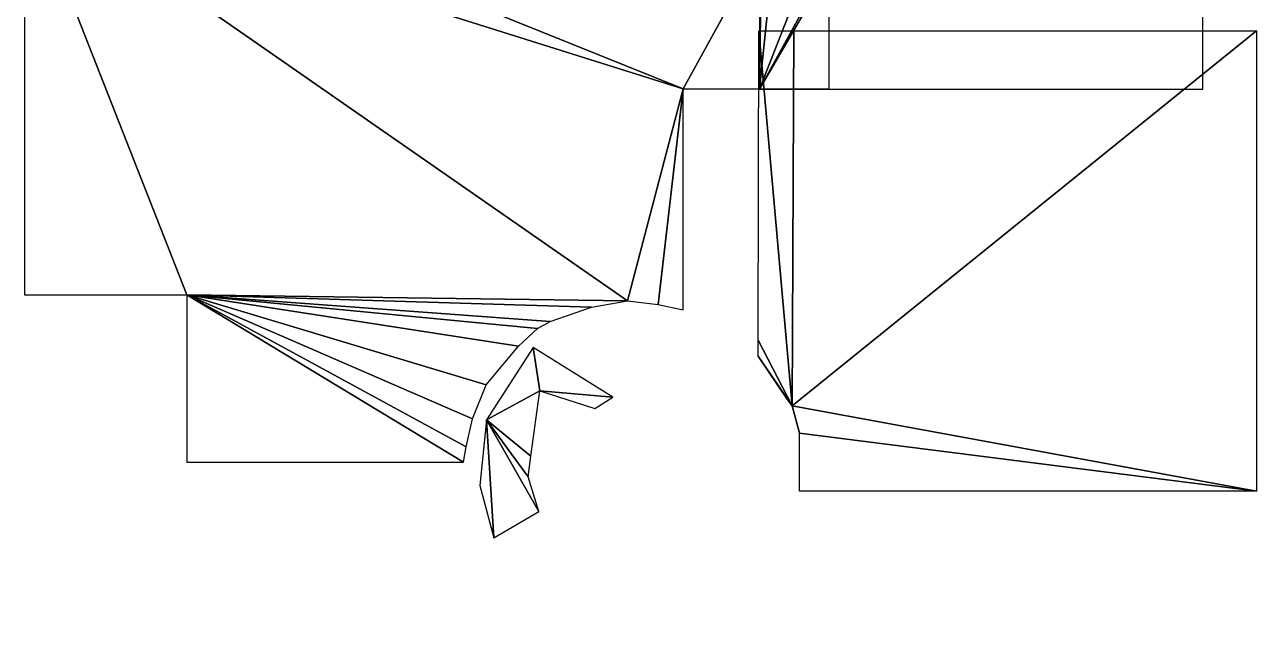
# Model space of a CAD drawing. Header units: feet. Extents: x -467 to 251, y -362 to 412.
# Drawn here: x 200.16 to 215.01, y 27.26 to 34.44 of the extents above; entities that cross this region are included whole.
import ezdxf

# ---------------------------------------------------------------- set-up
doc = ezdxf.new("R2010")
doc.units = ezdxf.units.FT
doc.header["$MEASUREMENT"] = 0
for name, color, linetype in [('10-ESCALERA-3D', 2, 'Continuous'), ('10-MESADAS-3D', 6, 'Continuous'), ('10-TECHOS-3F-I-3D', 50, 'Continuous'), ('10-TECHOS-3F-S-3D', 10, 'Continuous'), ('11-ESCALERA-3D', 2, 'Continuous'), ('11-TECHOS-3F-I-3D', 50, 'Continuous'), ('11-TECHOS-3F-S-3D', 10, 'Continuous')]:
    doc.layers.add(name, color=color, linetype=linetype)

msp = doc.modelspace()

# ---------------------------------------------------------------- linework, layer by layer
at = {"layer": '10-ESCALERA-3D', "invisible_edges": 15}
for points in [[(205.684, 29.478, 2.925), (205.694, 29.567, 2.925), (205.669, 29.459, 2.925)], [(205.684, 29.478, 3), (205.694, 29.567, 3), (205.669, 29.459, 3)], [(205.684, 29.478, 2.925), (205.725, 29.674, 2.925), (205.694, 29.567, 2.925)], [(205.684, 29.478, 3), (205.725, 29.674, 3), (205.694, 29.567, 3)], [(205.684, 29.478, 2.925), (205.651, 29.349, 2.925), (205.644, 29.283, 2.925)], [(205.684, 29.478, 3), (205.651, 29.349, 3), (205.644, 29.283, 3)], [(205.684, 29.478, 2.925), (205.669, 29.459, 2.925), (205.651, 29.349, 2.925)], [(205.684, 29.478, 3), (205.669, 29.459, 3), (205.651, 29.349, 3)], [(205.646, 29.083, 2.737), (205.644, 29.283, 2.737), (205.636, 29.172, 2.737)], [(205.646, 29.083, 2.812), (205.644, 29.283, 2.812), (205.636, 29.172, 2.812)], [(205.646, 29.083, 2.737), (205.636, 29.172, 2.737), (205.636, 29.061, 2.737)], [(205.646, 29.083, 2.812), (205.636, 29.172, 2.812), (205.636, 29.061, 2.812)], [(209.315, 28.917, 0.112), (209.334, 29.049, 0.112), (209.335, 29.115, 0.112)], [(209.315, 28.917, 0.188), (209.334, 29.049, 0.188), (209.335, 29.115, 0.188)], [(205.646, 29.083, 2.737), (205.636, 29.061, 2.737), (205.642, 28.95, 2.737)], [(205.646, 29.083, 2.812), (205.636, 29.061, 2.812), (205.642, 28.95, 2.812)], [(205.646, 29.083, 2.737), (205.642, 28.95, 2.737), (205.648, 28.884, 2.737)], [(205.646, 29.083, 2.812), (205.642, 28.95, 2.812), (205.648, 28.884, 2.812)], [(209.315, 28.917, 0.112), (209.327, 28.938, 0.112), (209.334, 29.049, 0.112)], [(209.315, 28.917, 0.188), (209.327, 28.938, 0.188), (209.334, 29.049, 0.188)], [(205.693, 28.689, 2.55), (205.648, 28.884, 2.55), (205.665, 28.774, 2.55)], [(205.693, 28.689, 2.625), (205.648, 28.884, 2.625), (205.665, 28.774, 2.625)], [(209.315, 28.917, 0.112), (209.294, 28.718, 0.112), (209.314, 28.828, 0.112)], [(209.315, 28.917, 0.188), (209.294, 28.718, 0.188), (209.314, 28.828, 0.188)], [(209.315, 28.917, 0.112), (209.314, 28.828, 0.112), (209.327, 28.938, 0.112)], [(209.315, 28.917, 0.188), (209.314, 28.828, 0.188), (209.327, 28.938, 0.188)], [(205.693, 28.689, 2.55), (205.665, 28.774, 2.55), (205.688, 28.665, 2.55)], [(205.693, 28.689, 2.625), (205.665, 28.774, 2.625), (205.688, 28.665, 2.625)], [(205.693, 28.689, 2.55), (205.688, 28.665, 2.55), (205.718, 28.558, 2.55)], [(205.693, 28.689, 2.625), (205.688, 28.665, 2.625), (205.718, 28.558, 2.625)], [(205.693, 28.689, 2.55), (205.718, 28.558, 2.55), (205.739, 28.495, 2.55)], [(205.693, 28.689, 2.625), (205.718, 28.558, 2.625), (205.739, 28.495, 2.625)], [(209.232, 28.529, 0.3), (209.279, 28.653, 0.3), (209.294, 28.718, 0.3)], [(209.232, 28.529, 0.375), (209.279, 28.653, 0.375), (209.294, 28.718, 0.375)], [(209.232, 28.529, 0.3), (209.169, 28.339, 0.3), (209.212, 28.442, 0.3)], [(209.232, 28.529, 0.375), (209.169, 28.339, 0.375), (209.212, 28.442, 0.375)], [(209.232, 28.529, 0.3), (209.212, 28.442, 0.3), (209.249, 28.546, 0.3)], [(209.232, 28.529, 0.375), (209.212, 28.442, 0.375), (209.249, 28.546, 0.375)], [(209.232, 28.529, 0.3), (209.249, 28.546, 0.3), (209.279, 28.653, 0.3)], [(209.232, 28.529, 0.375), (209.249, 28.546, 0.375), (209.279, 28.653, 0.375)], [(205.824, 28.315, 2.362), (205.739, 28.495, 2.362), (205.778, 28.391, 2.362)], [(205.824, 28.315, 2.438), (205.739, 28.495, 2.438), (205.778, 28.391, 2.438)], [(205.824, 28.315, 2.362), (205.778, 28.391, 2.362), (205.824, 28.29, 2.362)], [(205.824, 28.315, 2.438), (205.778, 28.391, 2.438), (205.824, 28.29, 2.438)], [(205.824, 28.315, 2.362), (205.824, 28.29, 2.362), (205.876, 28.192, 2.362)], [(205.824, 28.315, 2.362), (205.876, 28.192, 2.362), (205.91, 28.134, 2.362)], [(205.824, 28.315, 2.438), (205.824, 28.29, 2.438), (205.876, 28.192, 2.438)], [(205.824, 28.315, 2.438), (205.876, 28.192, 2.438), (205.91, 28.134, 2.438)], [(209.067, 28.167, 0.487), (209.14, 28.279, 0.487), (209.169, 28.339, 0.487)], [(209.067, 28.167, 0.562), (209.14, 28.279, 0.562), (209.169, 28.339, 0.562)], [(209.067, 28.167, 0.487), (209.088, 28.181, 0.487), (209.14, 28.279, 0.487)], [(209.067, 28.167, 0.562), (209.088, 28.181, 0.562), (209.14, 28.279, 0.562)], [(206.033, 27.977, 2.175), (205.91, 28.134, 2.175), (205.971, 28.042, 2.175)], [(206.033, 27.977, 2.25), (205.91, 28.134, 2.25), (205.971, 28.042, 2.25)], [(209.067, 28.167, 0.487), (208.965, 27.996, 0.487), (209.029, 28.087, 0.487)], [(209.067, 28.167, 0.562), (208.965, 27.996, 0.562), (209.029, 28.087, 0.562)], [(209.067, 28.167, 0.487), (209.029, 28.087, 0.487), (209.088, 28.181, 0.487)], [(209.067, 28.167, 0.562), (209.029, 28.087, 0.562), (209.088, 28.181, 0.562)], [(206.033, 27.977, 2.175), (205.971, 28.042, 2.175), (206.038, 27.953, 2.175)], [(206.033, 27.977, 2.25), (205.971, 28.042, 2.25), (206.038, 27.953, 2.25)], [(206.033, 27.977, 2.175), (206.038, 27.953, 2.175), (206.11, 27.868, 2.175)], [(206.033, 27.977, 2.175), (206.11, 27.868, 2.175), (206.155, 27.819, 2.175)], [(206.033, 27.977, 2.25), (206.038, 27.953, 2.25), (206.11, 27.868, 2.25)], [(206.033, 27.977, 2.25), (206.11, 27.868, 2.25), (206.155, 27.819, 2.25)], [(208.829, 27.85, 0.675), (208.924, 27.943, 0.675), (208.965, 27.996, 0.675)], [(208.829, 27.85, 0.75), (208.924, 27.943, 0.75), (208.965, 27.996, 0.75)], [(208.829, 27.85, 0.675), (208.852, 27.859, 0.675), (208.924, 27.943, 0.675)], [(208.829, 27.85, 0.75), (208.852, 27.859, 0.75), (208.924, 27.943, 0.75)], [(206.309, 27.691, 1.987), (206.155, 27.819, 1.987), (206.235, 27.742, 1.987)], [(206.309, 27.691, 2.062), (206.155, 27.819, 2.062), (206.235, 27.742, 2.062)], [(208.829, 27.85, 0.675), (208.693, 27.704, 0.675), (208.775, 27.779, 0.675)], [(208.829, 27.85, 0.75), (208.693, 27.704, 0.75), (208.775, 27.779, 0.75)], [(208.829, 27.85, 0.675), (208.775, 27.779, 0.675), (208.852, 27.859, 0.675)], [(208.829, 27.85, 0.75), (208.775, 27.779, 0.75), (208.852, 27.859, 0.75)], [(206.309, 27.691, 1.987), (206.235, 27.742, 1.987), (206.319, 27.669, 1.987)], [(206.309, 27.691, 2.062), (206.235, 27.742, 2.062), (206.319, 27.669, 2.062)], [(206.309, 27.691, 1.987), (206.319, 27.669, 1.987), (206.407, 27.602, 1.987)], [(206.309, 27.691, 1.987), (206.407, 27.602, 1.987), (206.462, 27.564, 1.987)], [(206.309, 27.691, 2.062), (206.319, 27.669, 2.062), (206.407, 27.602, 2.062)], [(206.309, 27.691, 2.062), (206.407, 27.602, 2.062), (206.462, 27.564, 2.062)], [(208.529, 27.591, 0.862), (208.642, 27.661, 0.862), (208.693, 27.704, 0.862)], [(208.529, 27.591, 0.938), (208.642, 27.661, 0.938), (208.693, 27.704, 0.938)], [(208.529, 27.591, 0.862), (208.553, 27.595, 0.862), (208.642, 27.661, 0.862)], [(208.529, 27.591, 0.938), (208.553, 27.595, 0.938), (208.642, 27.661, 0.938)], [(206.639, 27.472, 1.8), (206.462, 27.564, 1.8), (206.556, 27.505, 1.8)], [(206.639, 27.472, 1.875), (206.462, 27.564, 1.875), (206.556, 27.505, 1.875)], [(206.639, 27.472, 1.8), (206.556, 27.505, 1.8), (206.654, 27.452, 1.8)], [(206.639, 27.472, 1.875), (206.556, 27.505, 1.875), (206.654, 27.452, 1.875)], [(208.179, 27.402, 1.05), (208.305, 27.447, 1.05), (208.364, 27.477, 1.05)], [(208.179, 27.402, 1.125), (208.305, 27.447, 1.125), (208.364, 27.477, 1.125)], [(208.529, 27.591, 0.862), (208.364, 27.477, 0.862), (208.46, 27.533, 0.862)], [(208.529, 27.591, 0.938), (208.364, 27.477, 0.938), (208.46, 27.533, 0.938)], [(208.529, 27.591, 0.862), (208.46, 27.533, 0.862), (208.553, 27.595, 0.862)], [(208.529, 27.591, 0.938), (208.46, 27.533, 0.938), (208.553, 27.595, 0.938)], [(206.639, 27.472, 1.8), (206.654, 27.452, 1.8), (206.755, 27.405, 1.8)], [(206.639, 27.472, 1.8), (206.755, 27.405, 1.8), (206.817, 27.38, 1.8)], [(206.639, 27.472, 1.875), (206.654, 27.452, 1.875), (206.755, 27.405, 1.875)], [(206.639, 27.472, 1.875), (206.755, 27.405, 1.875), (206.817, 27.38, 1.875)], [(207.009, 27.329, 1.612), (206.817, 27.38, 1.612), (206.921, 27.343, 1.612)], [(207.009, 27.329, 1.688), (206.817, 27.38, 1.688), (206.921, 27.343, 1.688)], [(207.009, 27.329, 1.612), (206.921, 27.343, 1.612), (207.028, 27.312, 1.612)], [(207.009, 27.329, 1.688), (206.921, 27.343, 1.688), (207.028, 27.312, 1.688)], [(207.009, 27.329, 1.612), (207.028, 27.312, 1.612), (207.137, 27.288, 1.612)], [(207.009, 27.329, 1.612), (207.137, 27.288, 1.612), (207.202, 27.277, 1.612)], [(207.009, 27.329, 1.688), (207.028, 27.312, 1.688), (207.137, 27.288, 1.688)], [(207.009, 27.329, 1.688), (207.137, 27.288, 1.688), (207.202, 27.277, 1.688)], [(207.798, 27.293, 1.237), (207.93, 27.31, 1.237), (207.994, 27.327, 1.237)], [(207.798, 27.293, 1.312), (207.93, 27.31, 1.312), (207.994, 27.327, 1.312)], [(208.179, 27.402, 1.05), (207.994, 27.327, 1.05), (208.1, 27.361, 1.05)], [(208.179, 27.402, 1.125), (207.994, 27.327, 1.125), (208.1, 27.361, 1.125)], [(208.179, 27.402, 1.05), (208.1, 27.361, 1.05), (208.204, 27.401, 1.05)], [(208.179, 27.402, 1.125), (208.1, 27.361, 1.125), (208.204, 27.401, 1.125)], [(208.179, 27.402, 1.05), (208.204, 27.401, 1.05), (208.305, 27.447, 1.05)], [(208.179, 27.402, 1.125), (208.204, 27.401, 1.125), (208.305, 27.447, 1.125)], [(207.402, 27.268, 1.425), (207.202, 27.277, 1.425), (207.313, 27.263, 1.425)], [(207.402, 27.268, 1.5), (207.202, 27.277, 1.5), (207.313, 27.263, 1.5)], [(207.402, 27.268, 1.425), (207.313, 27.263, 1.425), (207.423, 27.256, 1.425)], [(207.402, 27.268, 1.5), (207.313, 27.263, 1.5), (207.423, 27.256, 1.5)], [(207.402, 27.268, 1.425), (207.423, 27.256, 1.425), (207.534, 27.256, 1.425)], [(207.402, 27.268, 1.425), (207.534, 27.256, 1.425), (207.601, 27.259, 1.425)], [(207.402, 27.268, 1.5), (207.423, 27.256, 1.5), (207.534, 27.256, 1.5)], [(207.402, 27.268, 1.5), (207.534, 27.256, 1.5), (207.601, 27.259, 1.5)], [(207.798, 27.293, 1.237), (207.601, 27.259, 1.237), (207.712, 27.269, 1.237)], [(207.798, 27.293, 1.312), (207.601, 27.259, 1.312), (207.712, 27.269, 1.312)], [(207.798, 27.293, 1.237), (207.712, 27.269, 1.237), (207.821, 27.286, 1.237)], [(207.798, 27.293, 1.312), (207.712, 27.269, 1.312), (207.821, 27.286, 1.312)], [(207.798, 27.293, 1.237), (207.821, 27.286, 1.237), (207.93, 27.31, 1.237)], [(207.798, 27.293, 1.312), (207.821, 27.286, 1.312), (207.93, 27.31, 1.312)]]:
    msp.add_3dface(points, dxfattribs=at)
at = {"layer": '11-ESCALERA-3D', "invisible_edges": 15}
for points in [[(205.684, 29.478, 5.925), (205.694, 29.567, 5.925), (205.669, 29.459, 5.925)], [(205.684, 29.478, 6), (205.694, 29.567, 6), (205.669, 29.459, 6)], [(205.684, 29.478, 5.925), (205.725, 29.674, 5.925), (205.694, 29.567, 5.925)], [(205.684, 29.478, 6), (205.725, 29.674, 6), (205.694, 29.567, 6)], [(205.684, 29.478, 5.925), (205.651, 29.349, 5.925), (205.644, 29.283, 5.925)], [(205.684, 29.478, 6), (205.651, 29.349, 6), (205.644, 29.283, 6)], [(205.684, 29.478, 5.925), (205.669, 29.459, 5.925), (205.651, 29.349, 5.925)], [(205.684, 29.478, 6), (205.669, 29.459, 6), (205.651, 29.349, 6)], [(205.646, 29.083, 5.737), (205.644, 29.283, 5.737), (205.636, 29.172, 5.737)], [(205.646, 29.083, 5.812), (205.644, 29.283, 5.812), (205.636, 29.172, 5.812)], [(205.646, 29.083, 5.737), (205.636, 29.172, 5.737), (205.636, 29.061, 5.737)], [(205.646, 29.083, 5.812), (205.636, 29.172, 5.812), (205.636, 29.061, 5.812)], [(209.315, 28.917, 3.112), (209.334, 29.049, 3.112), (209.335, 29.115, 3.112)], [(209.315, 28.917, 3.188), (209.334, 29.049, 3.188), (209.335, 29.115, 3.188)], [(205.646, 29.083, 5.737), (205.636, 29.061, 5.737), (205.642, 28.95, 5.737)], [(205.646, 29.083, 5.812), (205.636, 29.061, 5.812), (205.642, 28.95, 5.812)], [(205.646, 29.083, 5.737), (205.642, 28.95, 5.737), (205.648, 28.884, 5.737)], [(205.646, 29.083, 5.812), (205.642, 28.95, 5.812), (205.648, 28.884, 5.812)], [(209.315, 28.917, 3.112), (209.327, 28.938, 3.112), (209.334, 29.049, 3.112)], [(209.315, 28.917, 3.188), (209.327, 28.938, 3.188), (209.334, 29.049, 3.188)], [(205.693, 28.689, 5.55), (205.648, 28.884, 5.55), (205.665, 28.774, 5.55)], [(205.693, 28.689, 5.625), (205.648, 28.884, 5.625), (205.665, 28.774, 5.625)], [(209.315, 28.917, 3.112), (209.294, 28.718, 3.112), (209.314, 28.828, 3.112)], [(209.315, 28.917, 3.188), (209.294, 28.718, 3.188), (209.314, 28.828, 3.188)], [(209.315, 28.917, 3.112), (209.314, 28.828, 3.112), (209.327, 28.938, 3.112)], [(209.315, 28.917, 3.188), (209.314, 28.828, 3.188), (209.327, 28.938, 3.188)], [(205.693, 28.689, 5.55), (205.665, 28.774, 5.55), (205.688, 28.665, 5.55)], [(205.693, 28.689, 5.625), (205.665, 28.774, 5.625), (205.688, 28.665, 5.625)], [(205.693, 28.689, 5.55), (205.688, 28.665, 5.55), (205.718, 28.558, 5.55)], [(205.693, 28.689, 5.625), (205.688, 28.665, 5.625), (205.718, 28.558, 5.625)], [(205.693, 28.689, 5.55), (205.718, 28.558, 5.55), (205.739, 28.495, 5.55)], [(205.693, 28.689, 5.625), (205.718, 28.558, 5.625), (205.739, 28.495, 5.625)], [(209.232, 28.529, 3.3), (209.279, 28.653, 3.3), (209.294, 28.718, 3.3)], [(209.232, 28.529, 3.375), (209.279, 28.653, 3.375), (209.294, 28.718, 3.375)], [(209.232, 28.529, 3.3), (209.169, 28.339, 3.3), (209.212, 28.442, 3.3)], [(209.232, 28.529, 3.375), (209.169, 28.339, 3.375), (209.212, 28.442, 3.375)], [(209.232, 28.529, 3.3), (209.212, 28.442, 3.3), (209.249, 28.546, 3.3)], [(209.232, 28.529, 3.375), (209.212, 28.442, 3.375), (209.249, 28.546, 3.375)], [(209.232, 28.529, 3.3), (209.249, 28.546, 3.3), (209.279, 28.653, 3.3)], [(209.232, 28.529, 3.375), (209.249, 28.546, 3.375), (209.279, 28.653, 3.375)], [(205.824, 28.315, 5.362), (205.739, 28.495, 5.362), (205.778, 28.391, 5.362)], [(205.824, 28.315, 5.437), (205.739, 28.495, 5.437), (205.778, 28.391, 5.437)], [(205.824, 28.315, 5.362), (205.778, 28.391, 5.362), (205.824, 28.29, 5.362)], [(205.824, 28.315, 5.437), (205.778, 28.391, 5.437), (205.824, 28.29, 5.437)], [(205.824, 28.315, 5.362), (205.824, 28.29, 5.362), (205.876, 28.192, 5.362)], [(205.824, 28.315, 5.362), (205.876, 28.192, 5.362), (205.91, 28.134, 5.362)], [(205.824, 28.315, 5.437), (205.824, 28.29, 5.437), (205.876, 28.192, 5.437)], [(205.824, 28.315, 5.437), (205.876, 28.192, 5.437), (205.91, 28.134, 5.437)], [(209.067, 28.167, 3.487), (209.14, 28.279, 3.487), (209.169, 28.339, 3.487)], [(209.067, 28.167, 3.562), (209.14, 28.279, 3.562), (209.169, 28.339, 3.562)], [(209.067, 28.167, 3.487), (209.088, 28.181, 3.487), (209.14, 28.279, 3.487)], [(209.067, 28.167, 3.562), (209.088, 28.181, 3.562), (209.14, 28.279, 3.562)], [(206.033, 27.977, 5.175), (205.91, 28.134, 5.175), (205.971, 28.042, 5.175)], [(206.033, 27.977, 5.25), (205.91, 28.134, 5.25), (205.971, 28.042, 5.25)], [(209.067, 28.167, 3.487), (208.965, 27.996, 3.487), (209.029, 28.087, 3.487)], [(209.067, 28.167, 3.562), (208.965, 27.996, 3.562), (209.029, 28.087, 3.562)], [(209.067, 28.167, 3.487), (209.029, 28.087, 3.487), (209.088, 28.181, 3.487)], [(209.067, 28.167, 3.562), (209.029, 28.087, 3.562), (209.088, 28.181, 3.562)], [(206.033, 27.977, 5.175), (205.971, 28.042, 5.175), (206.038, 27.953, 5.175)], [(206.033, 27.977, 5.25), (205.971, 28.042, 5.25), (206.038, 27.953, 5.25)], [(206.033, 27.977, 5.175), (206.038, 27.953, 5.175), (206.11, 27.868, 5.175)], [(206.033, 27.977, 5.175), (206.11, 27.868, 5.175), (206.155, 27.819, 5.175)], [(206.033, 27.977, 5.25), (206.038, 27.953, 5.25), (206.11, 27.868, 5.25)], [(206.033, 27.977, 5.25), (206.11, 27.868, 5.25), (206.155, 27.819, 5.25)], [(208.829, 27.85, 3.675), (208.924, 27.943, 3.675), (208.965, 27.996, 3.675)], [(208.829, 27.85, 3.75), (208.924, 27.943, 3.75), (208.965, 27.996, 3.75)], [(208.829, 27.85, 3.675), (208.852, 27.859, 3.675), (208.924, 27.943, 3.675)], [(208.829, 27.85, 3.75), (208.852, 27.859, 3.75), (208.924, 27.943, 3.75)], [(206.309, 27.691, 4.987), (206.155, 27.819, 4.987), (206.235, 27.742, 4.987)], [(206.309, 27.691, 5.062), (206.155, 27.819, 5.062), (206.235, 27.742, 5.062)], [(208.829, 27.85, 3.675), (208.693, 27.704, 3.675), (208.775, 27.779, 3.675)], [(208.829, 27.85, 3.75), (208.693, 27.704, 3.75), (208.775, 27.779, 3.75)], [(208.829, 27.85, 3.675), (208.775, 27.779, 3.675), (208.852, 27.859, 3.675)], [(208.829, 27.85, 3.75), (208.775, 27.779, 3.75), (208.852, 27.859, 3.75)], [(206.309, 27.691, 4.987), (206.235, 27.742, 4.987), (206.319, 27.669, 4.987)], [(206.309, 27.691, 5.062), (206.235, 27.742, 5.062), (206.319, 27.669, 5.062)], [(206.309, 27.691, 4.987), (206.319, 27.669, 4.987), (206.407, 27.602, 4.987)], [(206.309, 27.691, 4.987), (206.407, 27.602, 4.987), (206.462, 27.564, 4.987)], [(206.309, 27.691, 5.062), (206.319, 27.669, 5.062), (206.407, 27.602, 5.062)], [(206.309, 27.691, 5.062), (206.407, 27.602, 5.062), (206.462, 27.564, 5.062)], [(208.529, 27.591, 3.862), (208.642, 27.661, 3.862), (208.693, 27.704, 3.862)], [(208.529, 27.591, 3.938), (208.642, 27.661, 3.938), (208.693, 27.704, 3.938)], [(208.529, 27.591, 3.862), (208.553, 27.595, 3.862), (208.642, 27.661, 3.862)], [(208.529, 27.591, 3.938), (208.553, 27.595, 3.938), (208.642, 27.661, 3.938)], [(206.639, 27.472, 4.8), (206.462, 27.564, 4.8), (206.556, 27.505, 4.8)], [(206.639, 27.472, 4.875), (206.462, 27.564, 4.875), (206.556, 27.505, 4.875)], [(206.639, 27.472, 4.8), (206.556, 27.505, 4.8), (206.654, 27.452, 4.8)], [(206.639, 27.472, 4.875), (206.556, 27.505, 4.875), (206.654, 27.452, 4.875)], [(208.179, 27.402, 4.05), (208.305, 27.447, 4.05), (208.364, 27.477, 4.05)], [(208.179, 27.402, 4.125), (208.305, 27.447, 4.125), (208.364, 27.477, 4.125)], [(208.529, 27.591, 3.862), (208.364, 27.477, 3.862), (208.46, 27.533, 3.862)], [(208.529, 27.591, 3.938), (208.364, 27.477, 3.938), (208.46, 27.533, 3.938)], [(208.529, 27.591, 3.862), (208.46, 27.533, 3.862), (208.553, 27.595, 3.862)], [(208.529, 27.591, 3.938), (208.46, 27.533, 3.938), (208.553, 27.595, 3.938)], [(206.639, 27.472, 4.8), (206.654, 27.452, 4.8), (206.755, 27.405, 4.8)], [(206.639, 27.472, 4.8), (206.755, 27.405, 4.8), (206.817, 27.38, 4.8)], [(206.639, 27.472, 4.875), (206.654, 27.452, 4.875), (206.755, 27.405, 4.875)], [(206.639, 27.472, 4.875), (206.755, 27.405, 4.875), (206.817, 27.38, 4.875)], [(207.009, 27.329, 4.612), (206.817, 27.38, 4.612), (206.921, 27.343, 4.612)], [(207.009, 27.329, 4.688), (206.817, 27.38, 4.688), (206.921, 27.343, 4.688)], [(207.009, 27.329, 4.612), (206.921, 27.343, 4.612), (207.028, 27.312, 4.612)], [(207.009, 27.329, 4.688), (206.921, 27.343, 4.688), (207.028, 27.312, 4.688)], [(207.009, 27.329, 4.612), (207.028, 27.312, 4.612), (207.137, 27.288, 4.612)], [(207.009, 27.329, 4.612), (207.137, 27.288, 4.612), (207.202, 27.277, 4.612)], [(207.009, 27.329, 4.688), (207.028, 27.312, 4.688), (207.137, 27.288, 4.688)], [(207.009, 27.329, 4.688), (207.137, 27.288, 4.688), (207.202, 27.277, 4.688)], [(207.798, 27.293, 4.237), (207.93, 27.31, 4.237), (207.994, 27.327, 4.237)], [(207.798, 27.293, 4.312), (207.93, 27.31, 4.312), (207.994, 27.327, 4.312)], [(208.179, 27.402, 4.05), (207.994, 27.327, 4.05), (208.1, 27.361, 4.05)], [(208.179, 27.402, 4.125), (207.994, 27.327, 4.125), (208.1, 27.361, 4.125)], [(208.179, 27.402, 4.05), (208.1, 27.361, 4.05), (208.204, 27.401, 4.05)], [(208.179, 27.402, 4.125), (208.1, 27.361, 4.125), (208.204, 27.401, 4.125)], [(208.179, 27.402, 4.05), (208.204, 27.401, 4.05), (208.305, 27.447, 4.05)], [(208.179, 27.402, 4.125), (208.204, 27.401, 4.125), (208.305, 27.447, 4.125)], [(207.402, 27.268, 4.425), (207.202, 27.277, 4.425), (207.313, 27.263, 4.425)], [(207.402, 27.268, 4.5), (207.202, 27.277, 4.5), (207.313, 27.263, 4.5)], [(207.402, 27.268, 4.425), (207.313, 27.263, 4.425), (207.423, 27.256, 4.425)], [(207.402, 27.268, 4.5), (207.313, 27.263, 4.5), (207.423, 27.256, 4.5)], [(207.402, 27.268, 4.425), (207.423, 27.256, 4.425), (207.534, 27.256, 4.425)], [(207.402, 27.268, 4.425), (207.534, 27.256, 4.425), (207.601, 27.259, 4.425)], [(207.402, 27.268, 4.5), (207.423, 27.256, 4.5), (207.534, 27.256, 4.5)], [(207.402, 27.268, 4.5), (207.534, 27.256, 4.5), (207.601, 27.259, 4.5)], [(207.798, 27.293, 4.237), (207.601, 27.259, 4.237), (207.712, 27.269, 4.237)], [(207.798, 27.293, 4.312), (207.601, 27.259, 4.312), (207.712, 27.269, 4.312)], [(207.798, 27.293, 4.237), (207.712, 27.269, 4.237), (207.821, 27.286, 4.237)], [(207.798, 27.293, 4.312), (207.712, 27.269, 4.312), (207.821, 27.286, 4.312)], [(207.798, 27.293, 4.237), (207.821, 27.286, 4.237), (207.93, 27.31, 4.237)], [(207.798, 27.293, 4.312), (207.821, 27.286, 4.312), (207.93, 27.31, 4.312)]]:
    msp.add_3dface(points, dxfattribs=at)

# ---------------------------------------------------------------- meshes
at = {"layer": '10-MESADAS-3D'}
mesh = msp.add_polyface(dxfattribs=at)
corners = [(205.725, 29.674, 0.87), (205.648, 28.884, 0.87), (205.817, 28.253, 0.87), (206.356, 28.568, 0.87), (206.228, 28.987, 0.87), (206.26, 29.238, 0.87), (206.37, 30.024, 0.87), (207.034, 29.812, 0.87), (207.251, 29.946, 0.87), (206.291, 30.548, 0.87)]
mesh.append_faces([[corners[k] for k in face] for face in [(0, 6, 9, 9), (6, 8, 9, 9), (6, 7, 8, 8), (0, 5, 6, 6), (0, 4, 5, 5), (0, 3, 4, 4), (0, 2, 3, 3), (0, 1, 2, 2)]], dxfattribs={"vtx0": -1, "vtx1": -1, "vtx2": -1, "vtx3": -1})
mesh = msp.add_polyface(dxfattribs=at)
corners = [(205.725, 29.674, 0.84), (205.648, 28.884, 0.84), (205.817, 28.253, 0.84), (206.356, 28.568, 0.84), (206.228, 28.987, 0.84), (206.26, 29.238, 0.84), (206.37, 30.024, 0.84), (207.034, 29.812, 0.84), (207.251, 29.946, 0.84), (206.291, 30.548, 0.84)]
mesh.append_faces([[corners[k] for k in face] for face in [(0, 6, 9, 9), (6, 8, 9, 9), (6, 7, 8, 8), (0, 5, 6, 6), (0, 4, 5, 5), (0, 3, 4, 4), (0, 2, 3, 3), (0, 1, 2, 2)]], dxfattribs={"vtx0": -1, "vtx1": -1, "vtx2": -1, "vtx3": -1})
at = {"layer": '10-TECHOS-3F-I-3D'}
mesh = msp.add_polyface(dxfattribs=at)
corners = [(209.501, 29.515, 2.87), (209.449, 29.711, 2.929), (209.413, 29.843, 2.968), (209.352, 29.922, 2.992), (209.003, 30.443, 3.148), (209.003, 30.636, 3.206), (209.008, 34.365, 4.325), (209.43, 34.365, 4.325), (215.008, 34.365, 4.325), (215.008, 28.815, 2.66), (209.501, 28.815, 2.66)]
mesh.append_faces([[corners[k] for k in face] for face in [(0, 9, 10, 10), (0, 2, 9, 9), (2, 8, 9, 9), (2, 7, 8, 8), (2, 6, 7, 7), (2, 5, 6, 6), (2, 4, 5, 5), (2, 3, 4, 4), (0, 1, 2, 2)]], dxfattribs={"vtx0": -1, "vtx1": -1, "vtx2": -1, "vtx3": -1})
mesh = msp.add_polyface(dxfattribs=at)
corners = [(209.501, 29.515, 2.87), (209.449, 29.711, 2.929), (209.413, 29.843, 2.968), (209.352, 29.922, 2.992), (209.003, 30.443, 3.148), (209.003, 30.636, 3.206), (209.008, 34.365, 4.325), (209.43, 34.365, 4.325), (215.008, 34.365, 4.325), (215.008, 28.815, 2.66), (209.501, 28.815, 2.66)]
mesh.append_faces([[corners[k] for k in face] for face in [(0, 9, 10, 10), (0, 2, 9, 9), (2, 8, 9, 9), (2, 7, 8, 8), (2, 6, 7, 7), (2, 5, 6, 6), (2, 4, 5, 5), (2, 3, 4, 4), (0, 1, 2, 2)]], dxfattribs={"vtx0": -1, "vtx1": -1, "vtx2": -1, "vtx3": -1})
mesh = msp.add_polyface(dxfattribs=at)
corners = [(209.501, 29.515, 2.87), (209.449, 29.711, 2.929), (209.413, 29.843, 2.968), (209.352, 29.922, 2.992), (209.003, 30.443, 3.148), (209.003, 30.636, 3.206), (209.008, 34.365, 4.325), (209.43, 34.365, 4.325), (215.008, 34.365, 4.325), (215.008, 28.815, 2.66), (209.501, 28.815, 2.66)]
mesh.append_faces([[corners[k] for k in face] for face in [(0, 9, 10, 10), (0, 2, 9, 9), (2, 8, 9, 9), (2, 7, 8, 8), (2, 6, 7, 7), (2, 5, 6, 6), (2, 4, 5, 5), (2, 3, 4, 4), (0, 1, 2, 2)]], dxfattribs={"vtx0": -1, "vtx1": -1, "vtx2": -1, "vtx3": -1})
mesh = msp.add_polyface(dxfattribs=at)
corners = [(209.501, 29.515, 2.87), (209.449, 29.711, 2.929), (209.413, 29.843, 2.968), (209.352, 29.922, 2.992), (209.003, 30.443, 3.148), (209.003, 30.636, 3.206), (209.008, 34.365, 4.325), (209.43, 34.365, 4.325), (215.008, 34.365, 4.325), (215.008, 28.815, 2.66), (209.501, 28.815, 2.66)]
mesh.append_faces([[corners[k] for k in face] for face in [(0, 9, 10, 10), (0, 2, 9, 9), (2, 8, 9, 9), (2, 7, 8, 8), (2, 6, 7, 7), (2, 5, 6, 6), (2, 4, 5, 5), (2, 3, 4, 4), (0, 1, 2, 2)]], dxfattribs={"vtx0": -1, "vtx1": -1, "vtx2": -1, "vtx3": -1})
at = {"layer": '10-TECHOS-3F-S-3D'}
mesh = msp.add_polyface(dxfattribs=at)
corners = [(209.501, 29.515, 3.01), (209.449, 29.711, 3.069), (209.413, 29.843, 3.108), (209.352, 29.922, 3.132), (209.003, 30.443, 3.288), (209.003, 30.636, 3.346), (209.008, 34.365, 4.465), (209.43, 34.365, 4.465), (215.008, 34.365, 4.465), (215.008, 28.815, 2.8), (209.501, 28.815, 2.8)]
mesh.append_faces([[corners[k] for k in face] for face in [(0, 9, 10, 10), (0, 2, 9, 9), (2, 8, 9, 9), (2, 7, 8, 8), (2, 6, 7, 7), (2, 5, 6, 6), (2, 4, 5, 5), (2, 3, 4, 4), (0, 1, 2, 2)]], dxfattribs={"vtx0": -1, "vtx1": -1, "vtx2": -1, "vtx3": -1})
mesh = msp.add_polyface(dxfattribs=at)
corners = [(209.501, 29.515, 3.01), (209.449, 29.711, 3.069), (209.413, 29.843, 3.108), (209.352, 29.922, 3.132), (209.003, 30.443, 3.288), (209.003, 30.636, 3.346), (209.008, 34.365, 4.465), (209.43, 34.365, 4.465), (215.008, 34.365, 4.465), (215.008, 28.815, 2.8), (209.501, 28.815, 2.8)]
mesh.append_faces([[corners[k] for k in face] for face in [(0, 9, 10, 10), (0, 2, 9, 9), (2, 8, 9, 9), (2, 7, 8, 8), (2, 6, 7, 7), (2, 5, 6, 6), (2, 4, 5, 5), (2, 3, 4, 4), (0, 1, 2, 2)]], dxfattribs={"vtx0": -1, "vtx1": -1, "vtx2": -1, "vtx3": -1})
mesh = msp.add_polyface(dxfattribs=at)
corners = [(209.501, 29.515, 3.01), (209.449, 29.711, 3.069), (209.413, 29.843, 3.108), (209.352, 29.922, 3.132), (209.003, 30.443, 3.288), (209.003, 30.636, 3.346), (209.008, 34.365, 4.465), (209.43, 34.365, 4.465), (215.008, 34.365, 4.465), (215.008, 28.815, 2.8), (209.501, 28.815, 2.8)]
mesh.append_faces([[corners[k] for k in face] for face in [(0, 9, 10, 10), (0, 2, 9, 9), (2, 8, 9, 9), (2, 7, 8, 8), (2, 6, 7, 7), (2, 5, 6, 6), (2, 4, 5, 5), (2, 3, 4, 4), (0, 1, 2, 2)]], dxfattribs={"vtx0": -1, "vtx1": -1, "vtx2": -1, "vtx3": -1})
mesh = msp.add_polyface(dxfattribs=at)
corners = [(209.501, 29.515, 3.01), (209.449, 29.711, 3.069), (209.413, 29.843, 3.108), (209.352, 29.922, 3.132), (209.003, 30.443, 3.288), (209.003, 30.636, 3.346), (209.008, 34.365, 4.465), (209.43, 34.365, 4.465), (215.008, 34.365, 4.465), (215.008, 28.815, 2.8), (209.501, 28.815, 2.8)]
mesh.append_faces([[corners[k] for k in face] for face in [(0, 9, 10, 10), (0, 2, 9, 9), (2, 8, 9, 9), (2, 7, 8, 8), (2, 6, 7, 7), (2, 5, 6, 6), (2, 4, 5, 5), (2, 3, 4, 4), (0, 1, 2, 2)]], dxfattribs={"vtx0": -1, "vtx1": -1, "vtx2": -1, "vtx3": -1})
at = {"layer": '11-TECHOS-3F-I-3D'}
mesh = msp.add_polyface(dxfattribs=at)
corners = [(209.016, 33.661, 6.964), (214.363, 33.661, 5.36), (214.363, 42.831, 5.36), (214.063, 42.831, 5.45), (214.063, 46.515, 5.45), (210.261, 46.515, 6.59), (210.261, 45.665, 6.59), (209.158, 45.665, 6.921), (209.158, 43.925, 6.921), (209.008, 43.925, 6.966), (209.008, 41.977, 6.966)]
mesh.append_faces([[corners[k] for k in face] for face in [(0, 8, 10, 10), (0, 6, 8, 8), (0, 4, 6, 6), (8, 9, 10, 10), (6, 7, 8, 8), (4, 5, 6, 6), (0, 3, 4, 4), (0, 2, 3, 3), (0, 1, 2, 2)]], dxfattribs={"vtx0": -1, "vtx1": -1, "vtx2": -1, "vtx3": -1})
mesh = msp.add_polyface(dxfattribs=at)
corners = [(209.016, 33.661, 6.964), (214.363, 33.661, 5.36), (214.363, 42.831, 5.36), (214.063, 42.831, 5.45), (214.063, 46.515, 5.45), (210.261, 46.515, 6.59), (210.261, 45.665, 6.59), (209.158, 45.665, 6.921), (209.158, 43.925, 6.921), (209.008, 43.925, 6.966), (209.008, 41.977, 6.966)]
mesh.append_faces([[corners[k] for k in face] for face in [(0, 8, 10, 10), (0, 6, 8, 8), (0, 4, 6, 6), (8, 9, 10, 10), (6, 7, 8, 8), (4, 5, 6, 6), (0, 3, 4, 4), (0, 2, 3, 3), (0, 1, 2, 2)]], dxfattribs={"vtx0": -1, "vtx1": -1, "vtx2": -1, "vtx3": -1})
mesh = msp.add_polyface(dxfattribs=at)
corners = [(209.016, 33.661, 6.964), (214.363, 33.661, 5.36), (214.363, 42.831, 5.36), (214.063, 42.831, 5.45), (214.063, 46.515, 5.45), (210.261, 46.515, 6.59), (210.261, 45.665, 6.59), (209.158, 45.665, 6.921), (209.158, 43.925, 6.921), (209.008, 43.925, 6.966), (209.008, 41.977, 6.966)]
mesh.append_faces([[corners[k] for k in face] for face in [(0, 8, 10, 10), (0, 6, 8, 8), (0, 4, 6, 6), (8, 9, 10, 10), (6, 7, 8, 8), (4, 5, 6, 6), (0, 3, 4, 4), (0, 2, 3, 3), (0, 1, 2, 2)]], dxfattribs={"vtx0": -1, "vtx1": -1, "vtx2": -1, "vtx3": -1})
mesh = msp.add_polyface(dxfattribs=at)
corners = [(209.016, 33.661, 6.964), (214.363, 33.661, 5.36), (214.363, 42.831, 5.36), (214.063, 42.831, 5.45), (214.063, 46.515, 5.45), (210.261, 46.515, 6.59), (210.261, 45.665, 6.59), (209.158, 45.665, 6.921), (209.158, 43.925, 6.921), (209.008, 43.925, 6.966), (209.008, 41.977, 6.966)]
mesh.append_faces([[corners[k] for k in face] for face in [(0, 8, 10, 10), (0, 6, 8, 8), (0, 4, 6, 6), (8, 9, 10, 10), (6, 7, 8, 8), (4, 5, 6, 6), (0, 3, 4, 4), (0, 2, 3, 3), (0, 1, 2, 2)]], dxfattribs={"vtx0": -1, "vtx1": -1, "vtx2": -1, "vtx3": -1})
mesh = msp.add_polyface(dxfattribs=at)
corners = [(202.113, 31.181, 7.015), (202.113, 29.165, 6.41), (205.45, 29.165, 6.41), (205.482, 29.349, 6.465), (205.558, 29.685, 6.566), (205.721, 30.096, 6.689), (206.112, 30.562, 6.829), (206.343, 30.774, 6.892), (206.495, 30.86, 6.918), (206.994, 31.034, 6.97), (207.428, 31.11, 6.993), (207.797, 31.066, 6.98), (208.098, 31.001, 6.961), (208.098, 33.665, 7.76), (209.858, 33.665, 7.76), (209.858, 36.865, 8.72), (200.158, 36.865, 8.72), (200.158, 36.165, 8.51), (200.158, 31.181, 7.015)]
mesh.append_faces([[corners[k] for k in face] for face in [(18, 0, 17, 17), (0, 10, 17, 17), (10, 13, 17, 17), (10, 11, 13, 13), (13, 16, 17, 17), (13, 15, 16, 16), (13, 14, 15, 15), (11, 12, 13, 13), (0, 9, 10, 10), (0, 8, 9, 9), (0, 7, 8, 8), (0, 6, 7, 7), (0, 5, 6, 6), (0, 4, 5, 5), (0, 3, 4, 4), (0, 2, 3, 3), (0, 1, 2, 2)]], dxfattribs={"vtx0": -1, "vtx1": -1, "vtx2": -1, "vtx3": -1})
mesh = msp.add_polyface(dxfattribs=at)
corners = [(202.113, 31.181, 6.475), (202.113, 29.165, 5.87), (205.45, 29.165, 5.87), (205.482, 29.349, 5.925), (205.558, 29.685, 6.026), (205.721, 30.096, 6.149), (206.112, 30.562, 6.289), (206.343, 30.774, 6.352), (206.495, 30.86, 6.378), (206.994, 31.034, 6.43), (207.428, 31.11, 6.453), (207.797, 31.066, 6.44), (208.098, 31.001, 6.421), (208.098, 33.665, 7.22), (209.858, 33.665, 7.22), (209.858, 36.865, 8.18), (200.158, 36.865, 8.18), (200.158, 36.165, 7.97), (200.158, 31.181, 6.475)]
mesh.append_faces([[corners[k] for k in face] for face in [(18, 0, 17, 17), (0, 10, 17, 17), (10, 13, 17, 17), (10, 11, 13, 13), (13, 16, 17, 17), (13, 15, 16, 16), (13, 14, 15, 15), (11, 12, 13, 13), (0, 9, 10, 10), (0, 8, 9, 9), (0, 7, 8, 8), (0, 6, 7, 7), (0, 5, 6, 6), (0, 4, 5, 5), (0, 3, 4, 4), (0, 2, 3, 3), (0, 1, 2, 2)]], dxfattribs={"vtx0": -1, "vtx1": -1, "vtx2": -1, "vtx3": -1})
mesh = msp.add_polyface(dxfattribs=at)
corners = [(202.113, 31.181, 6.475), (202.113, 29.165, 5.87), (205.45, 29.165, 5.87), (205.482, 29.349, 5.925), (205.558, 29.685, 6.026), (205.721, 30.096, 6.149), (206.112, 30.562, 6.289), (206.343, 30.774, 6.352), (206.495, 30.86, 6.378), (206.994, 31.034, 6.43), (207.428, 31.11, 6.453), (207.797, 31.066, 6.44), (208.098, 31.001, 6.421), (208.098, 33.665, 7.22), (209.858, 33.665, 7.22), (209.858, 36.865, 8.18), (200.158, 36.865, 8.18), (200.158, 36.165, 7.97), (200.158, 31.181, 6.475)]
mesh.append_faces([[corners[k] for k in face] for face in [(18, 0, 17, 17), (0, 10, 17, 17), (10, 13, 17, 17), (10, 11, 13, 13), (13, 16, 17, 17), (13, 15, 16, 16), (13, 14, 15, 15), (11, 12, 13, 13), (0, 9, 10, 10), (0, 8, 9, 9), (0, 7, 8, 8), (0, 6, 7, 7), (0, 5, 6, 6), (0, 4, 5, 5), (0, 3, 4, 4), (0, 2, 3, 3), (0, 1, 2, 2)]], dxfattribs={"vtx0": -1, "vtx1": -1, "vtx2": -1, "vtx3": -1})
at = {"layer": '11-TECHOS-3F-S-3D'}
mesh = msp.add_polyface(dxfattribs=at)
corners = [(209.016, 33.661, 7.104), (214.363, 33.661, 5.5), (214.363, 42.831, 5.5), (214.063, 42.831, 5.59), (214.063, 46.515, 5.59), (210.261, 46.515, 6.73), (210.261, 45.665, 6.73), (209.158, 45.665, 7.061), (209.158, 43.925, 7.061), (209.008, 43.925, 7.106), (209.008, 41.977, 7.106)]
mesh.append_faces([[corners[k] for k in face] for face in [(0, 8, 10, 10), (0, 6, 8, 8), (0, 4, 6, 6), (8, 9, 10, 10), (6, 7, 8, 8), (4, 5, 6, 6), (0, 3, 4, 4), (0, 2, 3, 3), (0, 1, 2, 2)]], dxfattribs={"vtx0": -1, "vtx1": -1, "vtx2": -1, "vtx3": -1})
mesh = msp.add_polyface(dxfattribs=at)
corners = [(209.016, 33.661, 7.104), (214.363, 33.661, 5.5), (214.363, 42.831, 5.5), (214.063, 42.831, 5.59), (214.063, 46.515, 5.59), (210.261, 46.515, 6.73), (210.261, 45.665, 6.73), (209.158, 45.665, 7.061), (209.158, 43.925, 7.061), (209.008, 43.925, 7.106), (209.008, 41.977, 7.106)]
mesh.append_faces([[corners[k] for k in face] for face in [(0, 8, 10, 10), (0, 6, 8, 8), (0, 4, 6, 6), (8, 9, 10, 10), (6, 7, 8, 8), (4, 5, 6, 6), (0, 3, 4, 4), (0, 2, 3, 3), (0, 1, 2, 2)]], dxfattribs={"vtx0": -1, "vtx1": -1, "vtx2": -1, "vtx3": -1})
mesh = msp.add_polyface(dxfattribs=at)
corners = [(209.016, 33.661, 7.104), (214.363, 33.661, 5.5), (214.363, 42.831, 5.5), (214.063, 42.831, 5.59), (214.063, 46.515, 5.59), (210.261, 46.515, 6.73), (210.261, 45.665, 6.73), (209.158, 45.665, 7.061), (209.158, 43.925, 7.061), (209.008, 43.925, 7.106), (209.008, 41.977, 7.106)]
mesh.append_faces([[corners[k] for k in face] for face in [(0, 8, 10, 10), (0, 6, 8, 8), (0, 4, 6, 6), (8, 9, 10, 10), (6, 7, 8, 8), (4, 5, 6, 6), (0, 3, 4, 4), (0, 2, 3, 3), (0, 1, 2, 2)]], dxfattribs={"vtx0": -1, "vtx1": -1, "vtx2": -1, "vtx3": -1})
mesh = msp.add_polyface(dxfattribs=at)
corners = [(209.016, 33.661, 7.104), (214.363, 33.661, 5.5), (214.363, 42.831, 5.5), (214.063, 42.831, 5.59), (214.063, 46.515, 5.59), (210.261, 46.515, 6.73), (210.261, 45.665, 6.73), (209.158, 45.665, 7.061), (209.158, 43.925, 7.061), (209.008, 43.925, 7.106), (209.008, 41.977, 7.106)]
mesh.append_faces([[corners[k] for k in face] for face in [(0, 8, 10, 10), (0, 6, 8, 8), (0, 4, 6, 6), (8, 9, 10, 10), (6, 7, 8, 8), (4, 5, 6, 6), (0, 3, 4, 4), (0, 2, 3, 3), (0, 1, 2, 2)]], dxfattribs={"vtx0": -1, "vtx1": -1, "vtx2": -1, "vtx3": -1})
mesh = msp.add_polyface(dxfattribs=at)
corners = [(202.113, 31.181, 7.155), (202.113, 29.165, 6.55), (205.45, 29.165, 6.55), (205.482, 29.349, 6.605), (205.558, 29.685, 6.706), (205.721, 30.096, 6.829), (206.112, 30.562, 6.969), (206.343, 30.774, 7.032), (206.495, 30.86, 7.058), (206.994, 31.034, 7.11), (207.428, 31.11, 7.133), (207.797, 31.066, 7.12), (208.098, 31.001, 7.101), (208.098, 33.665, 7.9), (209.858, 33.665, 7.9), (209.858, 36.865, 8.86), (200.158, 36.865, 8.86), (200.158, 36.165, 8.65), (200.158, 31.181, 7.155)]
mesh.append_faces([[corners[k] for k in face] for face in [(18, 0, 17, 17), (0, 10, 17, 17), (10, 13, 17, 17), (10, 11, 13, 13), (13, 16, 17, 17), (13, 15, 16, 16), (13, 14, 15, 15), (11, 12, 13, 13), (0, 9, 10, 10), (0, 8, 9, 9), (0, 7, 8, 8), (0, 6, 7, 7), (0, 5, 6, 6), (0, 4, 5, 5), (0, 3, 4, 4), (0, 2, 3, 3), (0, 1, 2, 2)]], dxfattribs={"vtx0": -1, "vtx1": -1, "vtx2": -1, "vtx3": -1})
mesh = msp.add_polyface(dxfattribs=at)
corners = [(202.113, 31.181, 6.615), (202.113, 29.165, 6.01), (205.45, 29.165, 6.01), (205.482, 29.349, 6.065), (205.558, 29.685, 6.166), (205.721, 30.096, 6.289), (206.112, 30.562, 6.429), (206.343, 30.774, 6.492), (206.495, 30.86, 6.518), (206.994, 31.034, 6.57), (207.428, 31.11, 6.593), (207.797, 31.066, 6.58), (208.098, 31.001, 6.561), (208.098, 33.665, 7.36), (209.858, 33.665, 7.36), (209.858, 36.865, 8.32), (200.158, 36.865, 8.32), (200.158, 36.165, 8.11), (200.158, 31.181, 6.615)]
mesh.append_faces([[corners[k] for k in face] for face in [(18, 0, 17, 17), (0, 10, 17, 17), (10, 13, 17, 17), (10, 11, 13, 13), (13, 16, 17, 17), (13, 15, 16, 16), (13, 14, 15, 15), (11, 12, 13, 13), (0, 9, 10, 10), (0, 8, 9, 9), (0, 7, 8, 8), (0, 6, 7, 7), (0, 5, 6, 6), (0, 4, 5, 5), (0, 3, 4, 4), (0, 2, 3, 3), (0, 1, 2, 2)]], dxfattribs={"vtx0": -1, "vtx1": -1, "vtx2": -1, "vtx3": -1})
mesh = msp.add_polyface(dxfattribs=at)
corners = [(202.113, 31.181, 6.615), (202.113, 29.165, 6.01), (205.45, 29.165, 6.01), (205.482, 29.349, 6.065), (205.558, 29.685, 6.166), (205.721, 30.096, 6.289), (206.112, 30.562, 6.429), (206.343, 30.774, 6.492), (206.495, 30.86, 6.518), (206.994, 31.034, 6.57), (207.428, 31.11, 6.593), (207.797, 31.066, 6.58), (208.098, 31.001, 6.561), (208.098, 33.665, 7.36), (209.858, 33.665, 7.36), (209.858, 36.865, 8.32), (200.158, 36.865, 8.32), (200.158, 36.165, 8.11), (200.158, 31.181, 6.615)]
mesh.append_faces([[corners[k] for k in face] for face in [(18, 0, 17, 17), (0, 10, 17, 17), (10, 13, 17, 17), (10, 11, 13, 13), (13, 16, 17, 17), (13, 15, 16, 16), (13, 14, 15, 15), (11, 12, 13, 13), (0, 9, 10, 10), (0, 8, 9, 9), (0, 7, 8, 8), (0, 6, 7, 7), (0, 5, 6, 6), (0, 4, 5, 5), (0, 3, 4, 4), (0, 2, 3, 3), (0, 1, 2, 2)]], dxfattribs={"vtx0": -1, "vtx1": -1, "vtx2": -1, "vtx3": -1})

doc.saveas('drawing.dxf')
